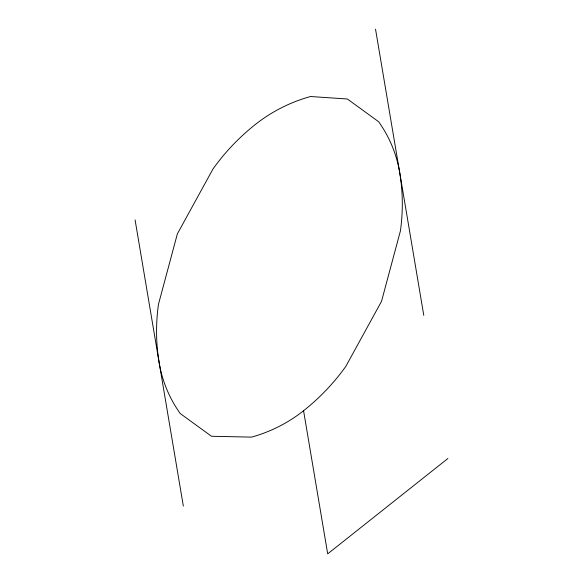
<?xml version="1.0" encoding="UTF-8"?>
<svg xmlns="http://www.w3.org/2000/svg" width="583" height="583" viewBox="0 0 583 583"><rect width="100%" height="100%" fill="white"/><g stroke="black" fill="none" stroke-linecap="round" stroke-linejoin="round"><path stroke-width="0.87" d="M447.912 458.478L327.697 553.85L303.568 410.738A217.313 203.015 -14.6 0 0 345.85 366.328L381.508 301.389L400.419 230.904A217.313 203.015 -14.6 0 0 399.654 172.262A138.754 129.623 -14.6 0 0 378.629 121.73L347.381 99.001L310.535 96.516A147.331 137.639 -14.6 0 0 255.303 124.522A217.313 203.015 -14.6 0 0 213.014 168.939L177.363 233.878L158.452 304.362A217.313 203.015 -14.6 0 0 159.217 363.005A138.754 129.623 -14.6 0 0 180.234 413.536L211.491 436.266L251.557 437.119A138.754 129.623 -14.6 0 0 303.568 410.738M375.525 29.15L423.783 315.367M135.088 219.9L183.346 506.117"/></g></svg>
